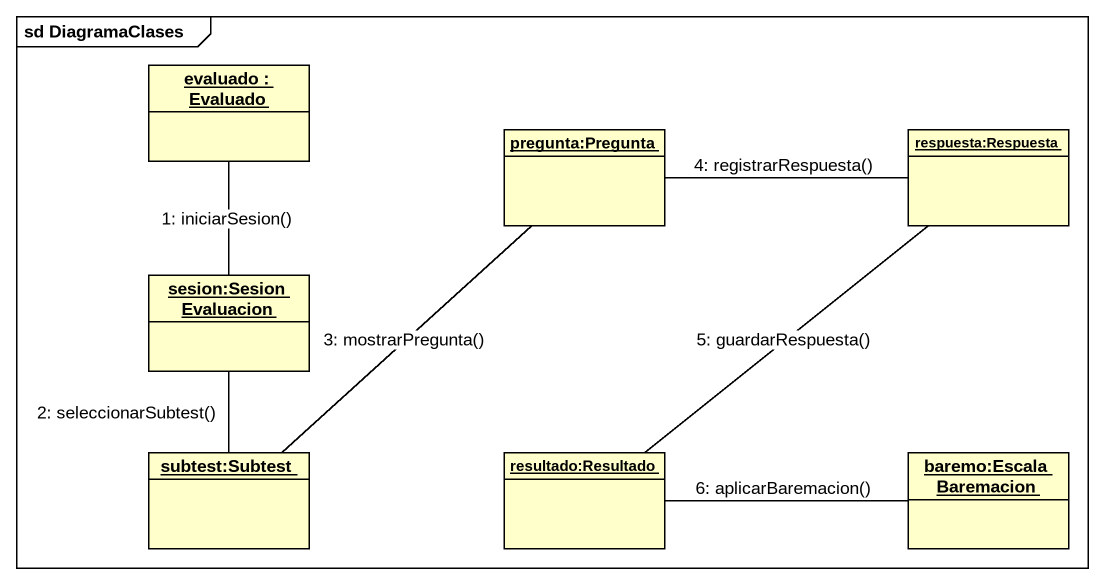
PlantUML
@startuml
mainframe sd DiagramaClases
hide circle
hide empty members
object "evaluado : Evaluado" as evaluado_Evaluado
object "pregunta:Pregunta" as pregunta_Pregunta
object "respuesta:Respuesta" as respuesta_Respuesta
object "sesion:SesionEvaluacion" as sesion_SesionEvaluacion
object "subtest:Subtest" as subtest_Subtest
object "resultado:Resultado" as resultado_Resultado
object "baremo:EscalaBaremacion" as baremo_EscalaBaremacion
evaluado_Evaluado -- sesion_SesionEvaluacion : 1: iniciarSesion()
pregunta_Pregunta -right- respuesta_Respuesta : 4: registrarRespuesta()
respuesta_Respuesta -- resultado_Resultado : 5: guardarRespuesta()
sesion_SesionEvaluacion -- subtest_Subtest : 2: seleccionarSubtest()
subtest_Subtest -up- pregunta_Pregunta : 3: mostrarPregunta()
resultado_Resultado -right- baremo_EscalaBaremacion : 6: aplicarBaremacion()
@enduml
